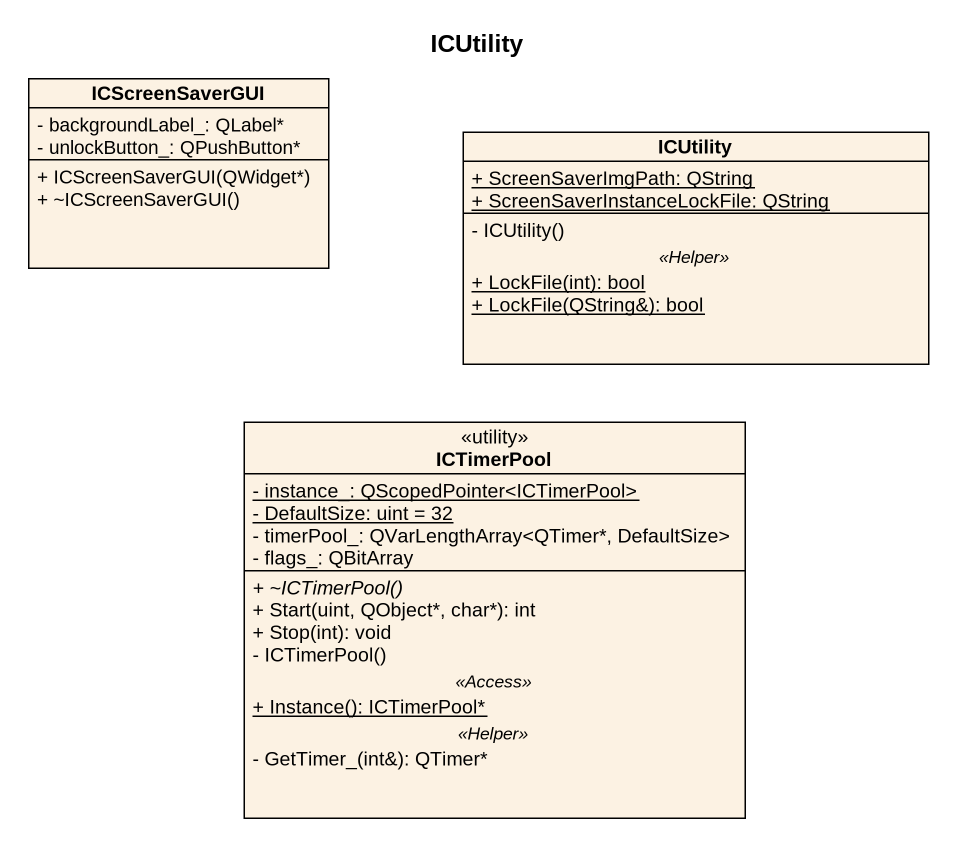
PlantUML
@startuml
title ICUtility
hide circle
hide empty members
skinparam classAttributeIconSize 0
class ICScreenSaverGUI {
  - backgroundLabel_: QLabel*
  - unlockButton_: QPushButton*
  + ICScreenSaverGUI(QWidget*)
  + ~ICScreenSaverGUI()
}
class ICUtility {
  {static} + ScreenSaverImgPath: QString
  {static} + ScreenSaverInstanceLockFile: QString
  --
  - ICUtility()
  .. <<Helper>> ..
  {static} + LockFile(int): bool
  {static} + LockFile(QString&): bool
}
class ICTimerPool <<utility>> {
  {static} - instance_: QScopedPointer<ICTimerPool>
  {static} - DefaultSize: uint = 32
  - timerPool_: QVarLengthArray<QTimer*, DefaultSize>
  - flags_: QBitArray
  --
  {abstract} + ~ICTimerPool()
  + Start(uint, QObject*, char*): int
  + Stop(int): void
  - ICTimerPool()
  .. <<Access>> ..
  {static} + Instance(): ICTimerPool*
  .. <<Helper>> ..
  - GetTimer_(int&): QTimer*
}
@enduml
